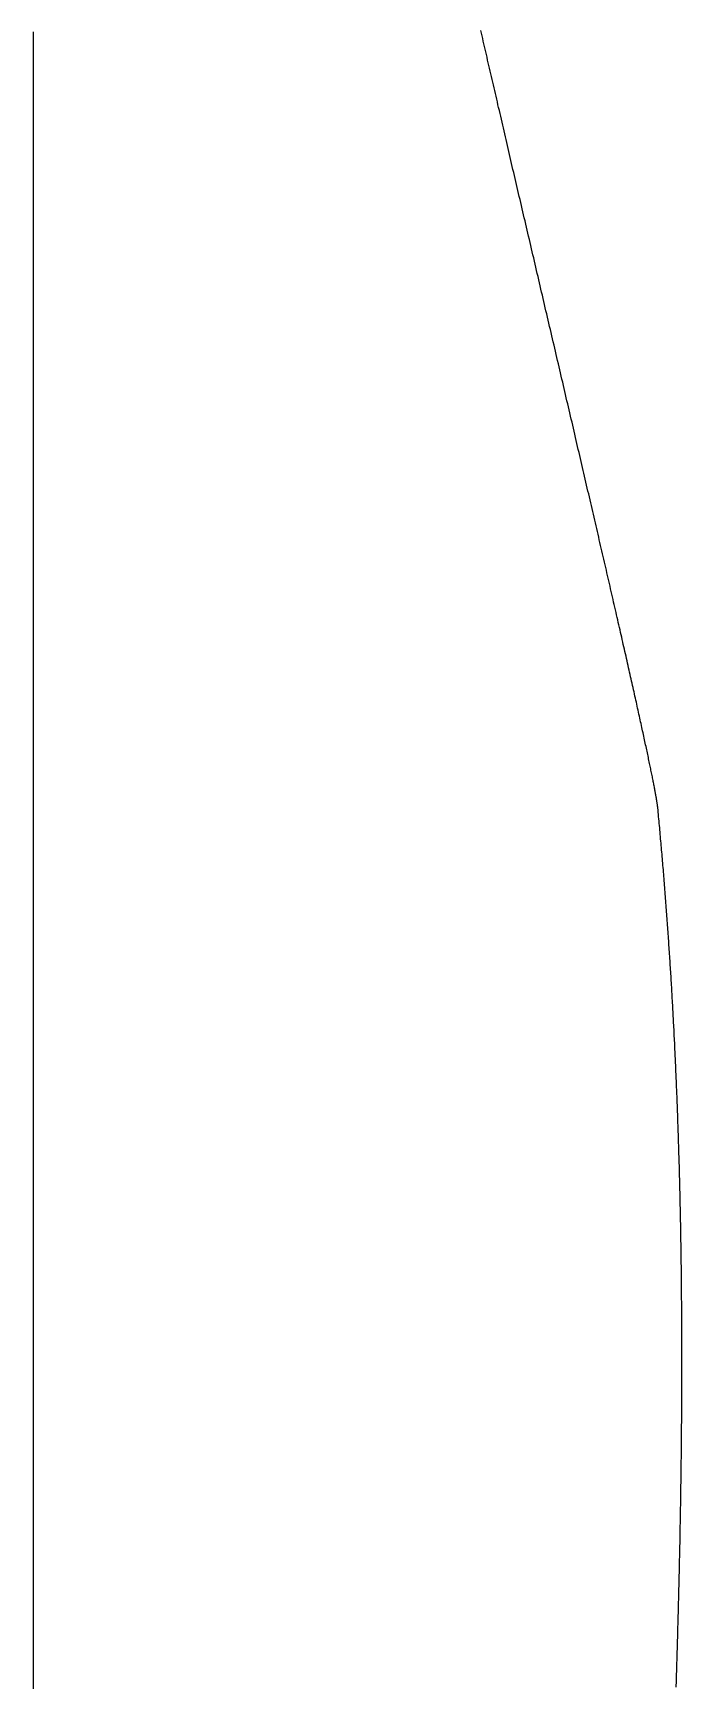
# Model space of a CAD drawing. Header units: metres. Extents: x -49 to 49, y -148 to 148.
# Drawn here: x -49.4 to -34.91, y -36.93 to 0 of the extents above; entities that cross this region are included whole.
import ezdxf

# ---------------------------------------------------------------- set-up
doc = ezdxf.new("R2010")
doc.units = ezdxf.units.M

msp = doc.modelspace()

# ---------------------------------------------------------------- linework, layer by layer
for points in [[(-49.402, 0.025), (-49.402, -0.025), (-49.402, -0.075), (-49.402, -0.125), (-49.402, -0.175), (-49.402, -0.225), (-49.402, -0.275), (-49.402, -0.325), (-49.402, -0.375), (-49.402, -0.425), (-49.402, -0.475), (-49.402, -0.525), (-49.402, -0.575), (-49.402, -0.625), (-49.402, -0.675), (-49.402, -0.725), (-49.402, -0.775), (-49.402, -0.825), (-49.402, -0.875), (-49.402, -0.925), (-49.402, -0.975), (-49.402, -1.025), (-49.402, -1.075), (-49.402, -1.125), (-49.402, -1.175), (-49.402, -1.225), (-49.402, -1.275), (-49.402, -1.325), (-49.402, -1.375), (-49.402, -1.425), (-49.402, -1.475), (-49.402, -1.525), (-49.402, -1.575), (-49.402, -1.625), (-49.402, -1.675), (-49.402, -1.725), (-49.402, -1.775), (-49.402, -1.825), (-49.402, -1.875), (-49.402, -1.925), (-49.402, -1.975), (-49.402, -2.025), (-49.402, -2.075), (-49.402, -2.125), (-49.402, -2.175), (-49.402, -2.225), (-49.402, -2.275), (-49.402, -2.325), (-49.402, -2.375), (-49.402, -2.425), (-49.402, -2.475), (-49.402, -2.525), (-49.402, -2.575), (-49.402, -2.625), (-49.402, -2.675), (-49.402, -2.725), (-49.402, -2.775), (-49.402, -2.825), (-49.402, -2.875), (-49.402, -2.925), (-49.402, -2.975), (-49.402, -3.025), (-49.402, -3.075), (-49.402, -3.125), (-49.402, -3.175), (-49.402, -3.225), (-49.402, -3.275), (-49.402, -3.325), (-49.402, -3.375), (-49.402, -3.425), (-49.402, -3.475), (-49.402, -3.525), (-49.402, -3.575), (-49.402, -3.625), (-49.402, -3.675), (-49.402, -3.725), (-49.402, -3.775), (-49.402, -3.825), (-49.402, -3.875), (-49.402, -3.925), (-49.402, -3.975), (-49.402, -4.025), (-49.402, -4.075), (-49.402, -4.125), (-49.402, -4.175), (-49.402, -4.225), (-49.402, -4.275), (-49.402, -4.325), (-49.402, -4.375), (-49.402, -4.425), (-49.402, -4.475), (-49.402, -4.525), (-49.402, -4.575), (-49.402, -4.625), (-49.402, -4.675), (-49.402, -4.725), (-49.402, -4.775), (-49.402, -4.825), (-49.402, -4.875), (-49.402, -4.925), (-49.402, -4.975), (-49.402, -5.025), (-49.402, -5.075), (-49.402, -5.125), (-49.402, -5.175), (-49.402, -5.225), (-49.402, -5.275), (-49.402, -5.325), (-49.402, -5.375), (-49.402, -5.425), (-49.402, -5.475), (-49.402, -5.525), (-49.402, -5.575), (-49.402, -5.625), (-49.402, -5.675), (-49.402, -5.725), (-49.402, -5.775), (-49.402, -5.825), (-49.402, -5.875), (-49.402, -5.925), (-49.402, -5.975), (-49.402, -6.025), (-49.402, -6.075), (-49.402, -6.125), (-49.402, -6.175), (-49.402, -6.225), (-49.402, -6.275), (-49.402, -6.325), (-49.402, -6.375), (-49.402, -6.425), (-49.402, -6.475), (-49.402, -6.525), (-49.402, -6.575), (-49.402, -6.625), (-49.402, -6.675), (-49.402, -6.725), (-49.402, -6.775), (-49.402, -6.825), (-49.402, -6.875), (-49.402, -6.925), (-49.402, -6.975), (-49.402, -7.025), (-49.402, -7.075), (-49.402, -7.125), (-49.402, -7.175), (-49.402, -7.225), (-49.402, -7.275), (-49.402, -7.325), (-49.402, -7.375), (-49.402, -7.425), (-49.402, -7.475), (-49.402, -7.525), (-49.402, -7.575), (-49.402, -7.625), (-49.402, -7.675), (-49.402, -7.725), (-49.402, -7.775), (-49.402, -7.825), (-49.402, -7.875), (-49.402, -7.925), (-49.402, -7.975), (-49.402, -8.025), (-49.402, -8.075), (-49.402, -8.125), (-49.402, -8.175), (-49.402, -8.225), (-49.402, -8.275), (-49.402, -8.325), (-49.402, -8.375), (-49.402, -8.425), (-49.402, -8.475), (-49.402, -8.525), (-49.402, -8.575), (-49.402, -8.625), (-49.402, -8.675), (-49.402, -8.725), (-49.402, -8.775), (-49.402, -8.825), (-49.402, -8.875), (-49.402, -8.926), (-49.402, -8.976), (-49.402, -9.026), (-49.402, -9.076), (-49.402, -9.126), (-49.402, -9.176), (-49.402, -9.226), (-49.402, -9.276), (-49.402, -9.326), (-49.402, -9.376), (-49.402, -9.426), (-49.402, -9.476), (-49.402, -9.526), (-49.402, -9.576), (-49.402, -9.626), (-49.402, -9.676), (-49.402, -9.726), (-49.402, -9.776), (-49.402, -9.826), (-49.402, -9.876), (-49.402, -9.926), (-49.402, -9.976), (-49.402, -10.026), (-49.402, -10.076), (-49.402, -10.126), (-49.402, -10.176), (-49.402, -10.226), (-49.402, -10.276), (-49.402, -10.326), (-49.402, -10.376), (-49.402, -10.426), (-49.402, -10.476), (-49.402, -10.526), (-49.402, -10.576), (-49.402, -10.626), (-49.402, -10.676), (-49.402, -10.726), (-49.402, -10.776), (-49.402, -10.826), (-49.402, -10.876), (-49.402, -10.926), (-49.402, -10.976), (-49.402, -11.026), (-49.402, -11.076), (-49.402, -11.126), (-49.402, -11.176), (-49.402, -11.226), (-49.402, -11.276), (-49.402, -11.326), (-49.402, -11.376), (-49.402, -11.426), (-49.402, -11.476), (-49.402, -11.526), (-49.402, -11.576), (-49.402, -11.626), (-49.402, -11.676), (-49.402, -11.726), (-49.402, -11.776), (-49.402, -11.826), (-49.402, -11.876), (-49.402, -11.926), (-49.402, -11.976), (-49.402, -12.026), (-49.402, -12.076), (-49.402, -12.126), (-49.402, -12.176), (-49.402, -12.226), (-49.402, -12.276), (-49.402, -12.326), (-49.402, -12.376), (-49.402, -12.426), (-49.402, -12.476), (-49.402, -12.526), (-49.402, -12.576), (-49.402, -12.626), (-49.402, -12.676), (-49.402, -12.726), (-49.402, -12.776), (-49.402, -12.826), (-49.402, -12.876), (-49.402, -12.926), (-49.402, -12.976), (-49.402, -13.026), (-49.402, -13.076), (-49.402, -13.126), (-49.402, -13.176), (-49.402, -13.226), (-49.402, -13.276), (-49.402, -13.326), (-49.402, -13.376), (-49.402, -13.426), (-49.402, -13.476), (-49.402, -13.526), (-49.402, -13.576), (-49.402, -13.626), (-49.402, -13.676), (-49.402, -13.726), (-49.402, -13.776), (-49.402, -13.826), (-49.402, -13.876), (-49.402, -13.926), (-49.402, -13.976), (-49.402, -14.026), (-49.402, -14.076), (-49.402, -14.126), (-49.402, -14.176), (-49.402, -14.226), (-49.402, -14.276), (-49.402, -14.326), (-49.402, -14.376), (-49.402, -14.426), (-49.402, -14.476), (-49.402, -14.526), (-49.402, -14.576), (-49.402, -14.626), (-49.402, -14.676), (-49.402, -14.726), (-49.402, -14.776), (-49.402, -14.826), (-49.402, -14.876), (-49.402, -14.926), (-49.402, -14.976), (-49.402, -15.026), (-49.402, -15.076), (-49.402, -15.126), (-49.402, -15.176), (-49.402, -15.226), (-49.402, -15.276), (-49.402, -15.326), (-49.402, -15.376), (-49.402, -15.426), (-49.402, -15.476), (-49.402, -15.526), (-49.402, -15.576), (-49.402, -15.626), (-49.402, -15.676), (-49.402, -15.726), (-49.402, -15.776), (-49.402, -15.826), (-49.402, -15.876), (-49.402, -15.926), (-49.402, -15.976), (-49.402, -16.026), (-49.402, -16.076), (-49.402, -16.126), (-49.402, -16.176), (-49.402, -16.226), (-49.402, -16.276), (-49.402, -16.326), (-49.402, -16.376), (-49.402, -16.426), (-49.402, -16.476), (-49.402, -16.526), (-49.402, -16.576), (-49.402, -16.626), (-49.402, -16.676), (-49.402, -16.726), (-49.402, -16.776), (-49.402, -16.826), (-49.402, -16.876), (-49.402, -16.926), (-49.402, -16.976), (-49.402, -17.026), (-49.402, -17.076), (-49.402, -17.126), (-49.402, -17.176), (-49.402, -17.226), (-49.402, -17.276), (-49.402, -17.326), (-49.402, -17.376), (-49.402, -17.426), (-49.402, -17.476), (-49.402, -17.526), (-49.402, -17.576), (-49.402, -17.626), (-49.402, -17.676), (-49.402, -17.726), (-49.402, -17.776), (-49.402, -17.826), (-49.402, -17.876), (-49.402, -17.926), (-49.402, -17.976), (-49.402, -18.026), (-49.402, -18.076), (-49.402, -18.126), (-49.402, -18.176), (-49.402, -18.226), (-49.402, -18.276), (-49.402, -18.326), (-49.402, -18.376), (-49.402, -18.426), (-49.402, -18.476), (-49.402, -18.526), (-49.402, -18.576), (-49.402, -18.626), (-49.402, -18.676), (-49.402, -18.726), (-49.402, -18.776), (-49.402, -18.826), (-49.402, -18.876), (-49.402, -18.926), (-49.402, -18.976), (-49.402, -19.026), (-49.402, -19.076), (-49.402, -19.126), (-49.402, -19.176), (-49.402, -19.226), (-49.402, -19.276), (-49.402, -19.326), (-49.402, -19.376), (-49.402, -19.426), (-49.402, -19.476), (-49.402, -19.526), (-49.402, -19.576), (-49.402, -19.626), (-49.402, -19.676), (-49.402, -19.726), (-49.402, -19.776), (-49.402, -19.826), (-49.402, -19.876), (-49.402, -19.926), (-49.402, -19.976), (-49.402, -20.026), (-49.402, -20.076), (-49.402, -20.126), (-49.402, -20.176), (-49.402, -20.226), (-49.402, -20.276), (-49.402, -20.326), (-49.402, -20.376), (-49.402, -20.426), (-49.402, -20.476), (-49.402, -20.526), (-49.402, -20.576), (-49.402, -20.626), (-49.402, -20.676), (-49.402, -20.726), (-49.402, -20.776), (-49.402, -20.826), (-49.402, -20.876), (-49.402, -20.926), (-49.402, -20.976), (-49.402, -21.026), (-49.402, -21.076), (-49.402, -21.126), (-49.402, -21.176), (-49.402, -21.226), (-49.402, -21.276), (-49.402, -21.326), (-49.402, -21.376), (-49.402, -21.426), (-49.402, -21.476), (-49.402, -21.526), (-49.402, -21.576), (-49.402, -21.626), (-49.402, -21.676), (-49.402, -21.726), (-49.402, -21.776), (-49.402, -21.826), (-49.402, -21.876), (-49.402, -21.926), (-49.402, -21.976), (-49.402, -22.026), (-49.402, -22.076), (-49.402, -22.126), (-49.402, -22.176), (-49.402, -22.226), (-49.402, -22.276), (-49.402, -22.326), (-49.402, -22.376), (-49.402, -22.426), (-49.402, -22.476), (-49.402, -22.526), (-49.402, -22.576), (-49.402, -22.626), (-49.402, -22.676), (-49.402, -22.726), (-49.402, -22.776), (-49.402, -22.826), (-49.402, -22.876), (-49.402, -22.926), (-49.402, -22.976), (-49.402, -23.026), (-49.402, -23.076), (-49.402, -23.126), (-49.402, -23.176), (-49.402, -23.226), (-49.402, -23.276), (-49.402, -23.326), (-49.402, -23.376), (-49.402, -23.426), (-49.402, -23.476), (-49.402, -23.526), (-49.402, -23.576), (-49.402, -23.626), (-49.402, -23.676), (-49.402, -23.726), (-49.402, -23.776), (-49.402, -23.826), (-49.402, -23.876), (-49.402, -23.926), (-49.402, -23.976), (-49.402, -24.026), (-49.402, -24.076), (-49.402, -24.126), (-49.402, -24.176), (-49.402, -24.226), (-49.402, -24.276), (-49.402, -24.326), (-49.402, -24.376), (-49.402, -24.426), (-49.402, -24.476), (-49.402, -24.526), (-49.402, -24.576), (-49.402, -24.626), (-49.402, -24.676), (-49.402, -24.726), (-49.402, -24.776), (-49.402, -24.826), (-49.402, -24.876), (-49.402, -24.926), (-49.402, -24.976), (-49.402, -25.026), (-49.402, -25.076), (-49.402, -25.126), (-49.402, -25.176), (-49.402, -25.226), (-49.402, -25.276), (-49.402, -25.326), (-49.402, -25.376), (-49.402, -25.426), (-49.402, -25.476), (-49.402, -25.526), (-49.402, -25.576), (-49.402, -25.626), (-49.402, -25.676), (-49.402, -25.726), (-49.402, -25.776), (-49.402, -25.826), (-49.402, -25.876), (-49.402, -25.926), (-49.402, -25.976), (-49.402, -26.026), (-49.402, -26.076), (-49.402, -26.126), (-49.402, -26.176), (-49.402, -26.226), (-49.402, -26.276), (-49.402, -26.326), (-49.402, -26.376), (-49.402, -26.426), (-49.402, -26.476), (-49.402, -26.526), (-49.402, -26.576), (-49.402, -26.626), (-49.402, -26.677), (-49.402, -26.727), (-49.402, -26.777), (-49.402, -26.827), (-49.402, -26.877), (-49.402, -26.927), (-49.402, -26.977), (-49.402, -27.027), (-49.402, -27.077), (-49.402, -27.127), (-49.402, -27.177), (-49.402, -27.227), (-49.402, -27.277), (-49.402, -27.327), (-49.402, -27.377), (-49.402, -27.427), (-49.402, -27.477), (-49.402, -27.527), (-49.402, -27.577), (-49.402, -27.627), (-49.402, -27.677), (-49.402, -27.727), (-49.402, -27.777), (-49.402, -27.827), (-49.402, -27.877), (-49.402, -27.927), (-49.402, -27.977), (-49.402, -28.027), (-49.402, -28.077), (-49.402, -28.127), (-49.402, -28.177), (-49.402, -28.227), (-49.402, -28.277), (-49.402, -28.327), (-49.402, -28.377), (-49.402, -28.427), (-49.402, -28.477), (-49.402, -28.527), (-49.402, -28.577), (-49.402, -28.627), (-49.402, -28.677), (-49.402, -28.727), (-49.402, -28.777), (-49.402, -28.827), (-49.402, -28.877), (-49.402, -28.927), (-49.402, -28.977), (-49.402, -29.027), (-49.402, -29.077), (-49.402, -29.127), (-49.402, -29.177), (-49.402, -29.227), (-49.402, -29.277), (-49.402, -29.327), (-49.402, -29.377), (-49.402, -29.427), (-49.402, -29.477), (-49.402, -29.527), (-49.402, -29.577), (-49.402, -29.627), (-49.402, -29.677), (-49.402, -29.727), (-49.402, -29.777), (-49.402, -29.827), (-49.402, -29.877), (-49.402, -29.927), (-49.402, -29.977), (-49.402, -30.027), (-49.402, -30.077), (-49.402, -30.127), (-49.402, -30.177), (-49.402, -30.227), (-49.402, -30.277), (-49.402, -30.327), (-49.402, -30.377), (-49.402, -30.427), (-49.402, -30.477), (-49.402, -30.527), (-49.402, -30.577), (-49.402, -30.627), (-49.402, -30.677), (-49.402, -30.727), (-49.402, -30.777), (-49.402, -30.827), (-49.402, -30.877), (-49.402, -30.927), (-49.402, -30.977), (-49.402, -31.027), (-49.402, -31.077), (-49.402, -31.127), (-49.402, -31.177), (-49.402, -31.227), (-49.402, -31.277), (-49.402, -31.327), (-49.402, -31.377), (-49.402, -31.427), (-49.402, -31.477), (-49.402, -31.527), (-49.402, -31.577), (-49.402, -31.627), (-49.402, -31.677), (-49.402, -31.727), (-49.402, -31.777), (-49.402, -31.827), (-49.402, -31.877), (-49.402, -31.927), (-49.402, -31.977), (-49.402, -32.027), (-49.402, -32.077), (-49.402, -32.127), (-49.402, -32.177), (-49.402, -32.227), (-49.402, -32.277), (-49.402, -32.327), (-49.402, -32.377), (-49.402, -32.427), (-49.402, -32.477), (-49.402, -32.527), (-49.402, -32.577), (-49.402, -32.627), (-49.402, -32.677), (-49.402, -32.727), (-49.402, -32.777), (-49.402, -32.827), (-49.402, -32.877), (-49.402, -32.927), (-49.402, -32.977), (-49.402, -33.027), (-49.402, -33.077), (-49.402, -33.127), (-49.402, -33.177), (-49.402, -33.227), (-49.402, -33.277), (-49.402, -33.327), (-49.402, -33.377), (-49.402, -33.427), (-49.402, -33.477), (-49.402, -33.527), (-49.402, -33.577), (-49.402, -33.627), (-49.402, -33.677), (-49.402, -33.727), (-49.402, -33.777), (-49.402, -33.827), (-49.402, -33.877), (-49.402, -33.927), (-49.402, -33.977), (-49.402, -34.027), (-49.402, -34.077), (-49.402, -34.127), (-49.402, -34.177), (-49.402, -34.227), (-49.402, -34.277), (-49.402, -34.327), (-49.402, -34.377), (-49.402, -34.427), (-49.402, -34.477), (-49.402, -34.527), (-49.402, -34.577), (-49.402, -34.627), (-49.402, -34.677), (-49.402, -34.727), (-49.402, -34.777), (-49.402, -34.827), (-49.402, -34.877), (-49.402, -34.927), (-49.402, -34.977), (-49.402, -35.027), (-49.402, -35.077), (-49.402, -35.127), (-49.402, -35.177), (-49.402, -35.227), (-49.402, -35.277), (-49.402, -35.327), (-49.402, -35.377), (-49.402, -35.427), (-49.402, -35.477), (-49.402, -35.527), (-49.402, -35.577), (-49.402, -35.627), (-49.402, -35.677), (-49.402, -35.727), (-49.402, -35.777), (-49.402, -35.827), (-49.402, -35.877), (-49.402, -35.927), (-49.402, -35.977), (-49.402, -36.027), (-49.402, -36.077), (-49.402, -36.127), (-49.402, -36.177), (-49.402, -36.227), (-49.402, -36.277), (-49.402, -36.327), (-49.402, -36.377), (-49.402, -36.427), (-49.402, -36.477), (-49.402, -36.527), (-49.402, -36.577), (-49.402, -36.627), (-49.402, -36.677), (-49.402, -36.727), (-49.402, -36.777), (-49.402, -36.827), (-49.402, -36.877), (-49.402, -36.927), (-49.402, -36.977)], [(-35.45, -17.302), (-35.451, -17.293), (-35.452, -17.283), (-35.453, -17.272), (-35.455, -17.261), (-35.456, -17.249), (-35.458, -17.236), (-35.46, -17.224), (-35.462, -17.21), (-35.464, -17.196), (-35.466, -17.182), (-35.468, -17.167), (-35.471, -17.152), (-35.473, -17.136), (-35.476, -17.119), (-35.479, -17.102), (-35.482, -17.085), (-35.485, -17.067), (-35.488, -17.048), (-35.491, -17.03), (-35.495, -17.01), (-35.498, -16.99), (-35.502, -16.97), (-35.506, -16.949), (-35.51, -16.928), (-35.514, -16.906), (-35.518, -16.883), (-35.522, -16.861), (-35.527, -16.837), (-35.531, -16.813), (-35.536, -16.789), (-35.541, -16.765), (-35.546, -16.739), (-35.551, -16.714), (-35.556, -16.688), (-35.561, -16.661), (-35.567, -16.634), (-35.572, -16.607), (-35.578, -16.579), (-35.584, -16.551), (-35.589, -16.522), (-35.595, -16.493), (-35.602, -16.463), (-35.608, -16.433), (-35.614, -16.402), (-35.62, -16.371), (-35.627, -16.34), (-35.634, -16.308), (-35.64, -16.276), (-35.647, -16.243), (-35.654, -16.21), (-35.661, -16.176), (-35.668, -16.143), (-35.676, -16.108), (-35.683, -16.073), (-35.69, -16.038), (-35.698, -16.003), (-35.706, -15.967), (-35.713, -15.93), (-35.721, -15.894), (-35.729, -15.856), (-35.737, -15.819), (-35.746, -15.781), (-35.754, -15.743), (-35.762, -15.704), (-35.771, -15.665), (-35.779, -15.625), (-35.788, -15.585), (-35.797, -15.545), (-35.806, -15.505), (-35.815, -15.464), (-35.824, -15.422), (-35.833, -15.38), (-35.842, -15.338), (-35.851, -15.296), (-35.861, -15.253), (-35.87, -15.21), (-35.88, -15.166), (-35.89, -15.122), (-35.9, -15.078), (-35.909, -15.034), (-35.919, -14.989), (-35.929, -14.943), (-35.94, -14.898), (-35.95, -14.852), (-35.96, -14.806), (-35.971, -14.759), (-35.981, -14.712), (-35.992, -14.665), (-36.002, -14.617), (-36.013, -14.569), (-36.024, -14.521), (-36.035, -14.472), (-36.046, -14.423), (-36.057, -14.374), (-36.068, -14.325), (-36.079, -14.275), (-36.09, -14.225), (-36.102, -14.174), (-36.113, -14.124), (-36.125, -14.072), (-36.136, -14.021), (-36.148, -13.97), (-36.16, -13.918), (-36.172, -13.865), (-36.183, -13.813), (-36.195, -13.76), (-36.207, -13.707), (-36.22, -13.654), (-36.232, -13.6), (-36.244, -13.546), (-36.256, -13.492), (-36.269, -13.437), (-36.281, -13.383), (-36.294, -13.328), (-36.306, -13.272), (-36.319, -13.217), (-36.332, -13.161), (-36.345, -13.105), (-36.357, -13.049), (-36.37, -12.992), (-36.383, -12.936), (-36.396, -12.878), (-36.41, -12.821), (-36.423, -12.764), (-36.436, -12.706), (-36.449, -12.648), (-36.463, -12.59), (-36.476, -12.531), (-36.49, -12.473), (-36.503, -12.414), (-36.517, -12.354), (-36.53, -12.295), (-36.544, -12.236), (-36.558, -12.176), (-36.572, -12.116), (-36.585, -12.055), (-36.599, -11.995), (-36.613, -11.934), (-36.627, -11.873), (-36.641, -11.812), (-36.656, -11.751), (-36.67, -11.69), (-36.684, -11.628), (-36.698, -11.566), (-36.713, -11.504), (-36.727, -11.442), (-36.741, -11.379), (-36.756, -11.317), (-36.77, -11.254), (-36.785, -11.191), (-36.8, -11.128), (-36.814, -11.065), (-36.829, -11.001), (-36.844, -10.937), (-36.859, -10.874), (-36.873, -10.81), (-36.888, -10.745), (-36.903, -10.681), (-36.918, -10.617), (-36.933, -10.552), (-36.948, -10.487), (-36.963, -10.422), (-36.978, -10.357), (-36.993, -10.292), (-37.009, -10.227), (-37.024, -10.161), (-37.039, -10.095), (-37.054, -10.03), (-37.07, -9.964), (-37.085, -9.898), (-37.1, -9.831), (-37.116, -9.765), (-37.131, -9.699), (-37.147, -9.632), (-37.162, -9.566), (-37.178, -9.499), (-37.193, -9.432), (-37.209, -9.365), (-37.225, -9.298), (-37.24, -9.23), (-37.256, -9.163), (-37.272, -9.096), (-37.287, -9.028), (-37.303, -8.96), (-37.319, -8.893), (-37.335, -8.825), (-37.351, -8.757), (-37.366, -8.689), (-37.382, -8.621), (-37.398, -8.553), (-37.414, -8.484), (-37.43, -8.416), (-37.446, -8.348), (-37.462, -8.279), (-37.478, -8.211), (-37.494, -8.142), (-37.51, -8.073), (-37.526, -8.005), (-37.542, -7.936), (-37.558, -7.867), (-37.574, -7.798), (-37.59, -7.729), (-37.606, -7.66), (-37.623, -7.591), (-37.639, -7.522), (-37.655, -7.453), (-37.671, -7.383), (-37.687, -7.314), (-37.703, -7.245), (-37.72, -7.176), (-37.736, -7.106), (-37.752, -7.037), (-37.768, -6.967), (-37.784, -6.898), (-37.801, -6.828), (-37.817, -6.759), (-37.833, -6.689), (-37.849, -6.62), (-37.866, -6.55), (-37.882, -6.481), (-37.898, -6.411), (-37.914, -6.342), (-37.931, -6.272), (-37.947, -6.203), (-37.963, -6.133), (-37.979, -6.063), (-37.996, -5.994), (-38.012, -5.924), (-38.028, -5.855), (-38.044, -5.785), (-38.06, -5.716), (-38.077, -5.646), (-38.093, -5.577), (-38.109, -5.507), (-38.125, -5.438), (-38.142, -5.369), (-38.158, -5.299), (-38.174, -5.23), (-38.19, -5.161), (-38.206, -5.091), (-38.222, -5.022), (-38.239, -4.953), (-38.255, -4.884), (-38.271, -4.815), (-38.287, -4.746), (-38.303, -4.677), (-38.319, -4.608), (-38.335, -4.539), (-38.351, -4.47), (-38.367, -4.401), (-38.383, -4.333), (-38.399, -4.264), (-38.415, -4.196), (-38.431, -4.127), (-38.447, -4.059), (-38.463, -3.99), (-38.479, -3.922), (-38.495, -3.854), (-38.511, -3.786), (-38.527, -3.718), (-38.543, -3.65), (-38.558, -3.582), (-38.574, -3.514), (-38.59, -3.447), (-38.606, -3.379), (-38.621, -3.312), (-38.637, -3.244), (-38.653, -3.177), (-38.668, -3.11), (-38.684, -3.043), (-38.699, -2.976), (-38.715, -2.909), (-38.73, -2.843), (-38.746, -2.776), (-38.761, -2.71), (-38.777, -2.643), (-38.792, -2.577), (-38.808, -2.511), (-38.823, -2.445), (-38.838, -2.379), (-38.853, -2.314), (-38.869, -2.248), (-38.884, -2.183), (-38.899, -2.118), (-38.914, -2.053), (-38.929, -1.988), (-38.944, -1.923), (-38.959, -1.858), (-38.974, -1.794), (-38.989, -1.729), (-39.004, -1.665), (-39.019, -1.601), (-39.033, -1.538), (-39.048, -1.474), (-39.063, -1.41), (-39.078, -1.347), (-39.092, -1.284), (-39.107, -1.221), (-39.121, -1.158), (-39.136, -1.096), (-39.15, -1.033), (-39.165, -0.971), (-39.179, -0.909), (-39.193, -0.847), (-39.207, -0.785), (-39.222, -0.724), (-39.236, -0.663), (-39.25, -0.602), (-39.264, -0.541), (-39.278, -0.48), (-39.292, -0.42), (-39.306, -0.359), (-39.319, -0.299), (-39.333, -0.24), (-39.347, -0.18), (-39.36, -0.121), (-39.374, -0.061), (-39.388, -0.003), (-39.401, 0.056)], [(-35.039, -36.942), (-35.038, -36.892), (-35.036, -36.842), (-35.035, -36.792), (-35.033, -36.742), (-35.031, -36.691), (-35.03, -36.641), (-35.028, -36.591), (-35.027, -36.541), (-35.025, -36.491), (-35.024, -36.44), (-35.022, -36.39), (-35.021, -36.34), (-35.019, -36.29), (-35.018, -36.24), (-35.016, -36.189), (-35.015, -36.139), (-35.013, -36.089), (-35.012, -36.039), (-35.01, -35.989), (-35.009, -35.939), (-35.007, -35.888), (-35.006, -35.838), (-35.005, -35.788), (-35.003, -35.738), (-35.002, -35.688), (-35, -35.638), (-34.999, -35.587), (-34.998, -35.537), (-34.996, -35.487), (-34.995, -35.437), (-34.993, -35.387), (-34.992, -35.337), (-34.991, -35.286), (-34.989, -35.236), (-34.988, -35.186), (-34.987, -35.136), (-34.986, -35.086), (-34.984, -35.036), (-34.983, -34.985), (-34.982, -34.935), (-34.981, -34.885), (-34.979, -34.835), (-34.978, -34.785), (-34.977, -34.735), (-34.976, -34.685), (-34.974, -34.634), (-34.973, -34.584), (-34.972, -34.534), (-34.971, -34.484), (-34.97, -34.434), (-34.969, -34.384), (-34.967, -34.334), (-34.966, -34.283), (-34.965, -34.233), (-34.964, -34.183), (-34.963, -34.133), (-34.962, -34.083), (-34.961, -34.033), (-34.96, -33.983), (-34.959, -33.933), (-34.958, -33.882), (-34.956, -33.832), (-34.955, -33.782), (-34.954, -33.732), (-34.953, -33.682), (-34.952, -33.632), (-34.951, -33.582), (-34.95, -33.532), (-34.95, -33.481), (-34.949, -33.431), (-34.948, -33.381), (-34.947, -33.331), (-34.946, -33.281), (-34.945, -33.231), (-34.944, -33.181), (-34.943, -33.131), (-34.942, -33.081), (-34.941, -33.031), (-34.94, -32.98), (-34.94, -32.93), (-34.939, -32.88), (-34.938, -32.83), (-34.937, -32.78), (-34.936, -32.73), (-34.936, -32.68), (-34.935, -32.63), (-34.934, -32.58), (-34.933, -32.53), (-34.933, -32.479), (-34.932, -32.429), (-34.931, -32.379), (-34.93, -32.329), (-34.93, -32.279), (-34.929, -32.229), (-34.928, -32.179), (-34.928, -32.129), (-34.927, -32.079), (-34.926, -32.029), (-34.926, -31.979), (-34.925, -31.929), (-34.925, -31.879), (-34.924, -31.829), (-34.923, -31.778), (-34.923, -31.728), (-34.922, -31.678), (-34.922, -31.628), (-34.921, -31.578), (-34.921, -31.528), (-34.92, -31.478), (-34.92, -31.428), (-34.919, -31.378), (-34.919, -31.328), (-34.918, -31.278), (-34.918, -31.228), (-34.918, -31.178), (-34.917, -31.128), (-34.917, -31.078), (-34.916, -31.028), (-34.916, -30.978), (-34.916, -30.928), (-34.915, -30.878), (-34.915, -30.828), (-34.915, -30.778), (-34.914, -30.728), (-34.914, -30.677), (-34.914, -30.627), (-34.914, -30.577), (-34.913, -30.527), (-34.913, -30.477), (-34.913, -30.427), (-34.913, -30.377), (-34.912, -30.327), (-34.912, -30.277), (-34.912, -30.227), (-34.912, -30.177), (-34.912, -30.127), (-34.912, -30.077), (-34.912, -30.027), (-34.912, -29.977), (-34.911, -29.927), (-34.911, -29.877), (-34.911, -29.827), (-34.911, -29.777), (-34.911, -29.727), (-34.911, -29.677), (-34.911, -29.627), (-34.911, -29.577), (-34.911, -29.527), (-34.911, -29.477), (-34.911, -29.427), (-34.911, -29.377), (-34.911, -29.327), (-34.912, -29.277), (-34.912, -29.228), (-34.912, -29.178), (-34.912, -29.128), (-34.912, -29.078), (-34.912, -29.028), (-34.912, -28.978), (-34.913, -28.928), (-34.913, -28.878), (-34.913, -28.828), (-34.913, -28.778), (-34.914, -28.728), (-34.914, -28.678), (-34.914, -28.628), (-34.914, -28.578), (-34.915, -28.528), (-34.915, -28.478), (-34.915, -28.428), (-34.916, -28.378), (-34.916, -28.328), (-34.917, -28.278), (-34.917, -28.228), (-34.917, -28.179), (-34.918, -28.129), (-34.918, -28.079), (-34.919, -28.029), (-34.919, -27.979), (-34.92, -27.929), (-34.92, -27.879), (-34.921, -27.829), (-34.921, -27.779), (-34.922, -27.729), (-34.922, -27.679), (-34.923, -27.629), (-34.924, -27.579), (-34.924, -27.53), (-34.925, -27.48), (-34.926, -27.43), (-34.926, -27.38), (-34.927, -27.33), (-34.928, -27.28), (-34.928, -27.23), (-34.929, -27.18), (-34.93, -27.13), (-34.931, -27.081), (-34.931, -27.031), (-34.932, -26.981), (-34.933, -26.931), (-34.934, -26.881), (-34.935, -26.831), (-34.936, -26.781), (-34.936, -26.731), (-34.937, -26.681), (-34.938, -26.632), (-34.939, -26.582), (-34.94, -26.532), (-34.941, -26.482), (-34.942, -26.432), (-34.943, -26.382), (-34.944, -26.332), (-34.945, -26.283), (-34.946, -26.233), (-34.947, -26.183), (-34.948, -26.133), (-34.949, -26.083), (-34.951, -26.033), (-34.952, -25.984), (-34.953, -25.934), (-34.954, -25.884), (-34.955, -25.834), (-34.956, -25.784), (-34.958, -25.734), (-34.959, -25.685), (-34.96, -25.635), (-34.961, -25.585), (-34.963, -25.535), (-34.964, -25.485), (-34.965, -25.435), (-34.967, -25.386), (-34.968, -25.336), (-34.969, -25.286), (-34.971, -25.236), (-34.972, -25.186), (-34.974, -25.137), (-34.975, -25.087), (-34.977, -25.037), (-34.978, -24.987), (-34.98, -24.937), (-34.981, -24.888), (-34.983, -24.838), (-34.984, -24.788), (-34.986, -24.738), (-34.987, -24.689), (-34.989, -24.639), (-34.991, -24.589), (-34.992, -24.539), (-34.994, -24.49), (-34.996, -24.44), (-34.997, -24.39), (-34.999, -24.34), (-35.001, -24.29), (-35.002, -24.241), (-35.004, -24.191), (-35.006, -24.141), (-35.008, -24.091), (-35.01, -24.042), (-35.011, -23.992), (-35.013, -23.942), (-35.015, -23.893), (-35.017, -23.843), (-35.019, -23.793), (-35.021, -23.743), (-35.023, -23.694), (-35.025, -23.644), (-35.027, -23.594), (-35.029, -23.544), (-35.031, -23.495), (-35.033, -23.445), (-35.035, -23.395), (-35.037, -23.346), (-35.039, -23.296), (-35.041, -23.246), (-35.044, -23.196), (-35.046, -23.147), (-35.048, -23.097), (-35.05, -23.047), (-35.052, -22.998), (-35.055, -22.948), (-35.057, -22.898), (-35.059, -22.849), (-35.062, -22.799), (-35.064, -22.749), (-35.066, -22.7), (-35.069, -22.65), (-35.071, -22.6), (-35.073, -22.551), (-35.076, -22.501), (-35.078, -22.451), (-35.081, -22.402), (-35.083, -22.352), (-35.086, -22.302), (-35.088, -22.253), (-35.091, -22.203), (-35.093, -22.153), (-35.096, -22.104), (-35.099, -22.054), (-35.101, -22.004), (-35.104, -21.955), (-35.107, -21.905), (-35.109, -21.856), (-35.112, -21.806), (-35.115, -21.756), (-35.117, -21.707), (-35.12, -21.657), (-35.123, -21.607), (-35.126, -21.558), (-35.129, -21.508), (-35.132, -21.459), (-35.134, -21.409), (-35.137, -21.359), (-35.14, -21.31), (-35.143, -21.26), (-35.146, -21.211), (-35.149, -21.161), (-35.152, -21.111), (-35.155, -21.062), (-35.158, -21.012), (-35.161, -20.963), (-35.164, -20.913), (-35.167, -20.864), (-35.171, -20.814), (-35.174, -20.764), (-35.177, -20.715), (-35.18, -20.665), (-35.183, -20.616), (-35.187, -20.566), (-35.19, -20.517), (-35.193, -20.467), (-35.196, -20.418), (-35.2, -20.368), (-35.203, -20.318), (-35.206, -20.269), (-35.21, -20.219), (-35.213, -20.17), (-35.217, -20.12), (-35.22, -20.071), (-35.224, -20.021), (-35.227, -19.972), (-35.231, -19.922), (-35.234, -19.873), (-35.238, -19.823), (-35.241, -19.774), (-35.245, -19.724), (-35.249, -19.675), (-35.252, -19.625), (-35.256, -19.576), (-35.26, -19.526), (-35.263, -19.477), (-35.267, -19.427), (-35.271, -19.378), (-35.275, -19.328), (-35.278, -19.279), (-35.282, -19.229), (-35.286, -19.18), (-35.29, -19.13), (-35.294, -19.081), (-35.298, -19.032), (-35.302, -18.982), (-35.306, -18.933), (-35.31, -18.883), (-35.314, -18.834), (-35.318, -18.784), (-35.322, -18.735), (-35.326, -18.685), (-35.33, -18.636), (-35.334, -18.586), (-35.338, -18.537), (-35.343, -18.488), (-35.347, -18.438), (-35.351, -18.389), (-35.355, -18.339), (-35.36, -18.29), (-35.364, -18.241), (-35.368, -18.191), (-35.372, -18.142), (-35.377, -18.092), (-35.381, -18.043), (-35.386, -17.994), (-35.39, -17.944), (-35.395, -17.895), (-35.399, -17.845), (-35.404, -17.796), (-35.408, -17.747), (-35.413, -17.697), (-35.417, -17.648), (-35.422, -17.599), (-35.426, -17.549), (-35.431, -17.5), (-35.436, -17.45), (-35.44, -17.401), (-35.445, -17.352), (-35.45, -17.302)]]:
    msp.add_lwpolyline(points)

doc.saveas('drawing.dxf')
